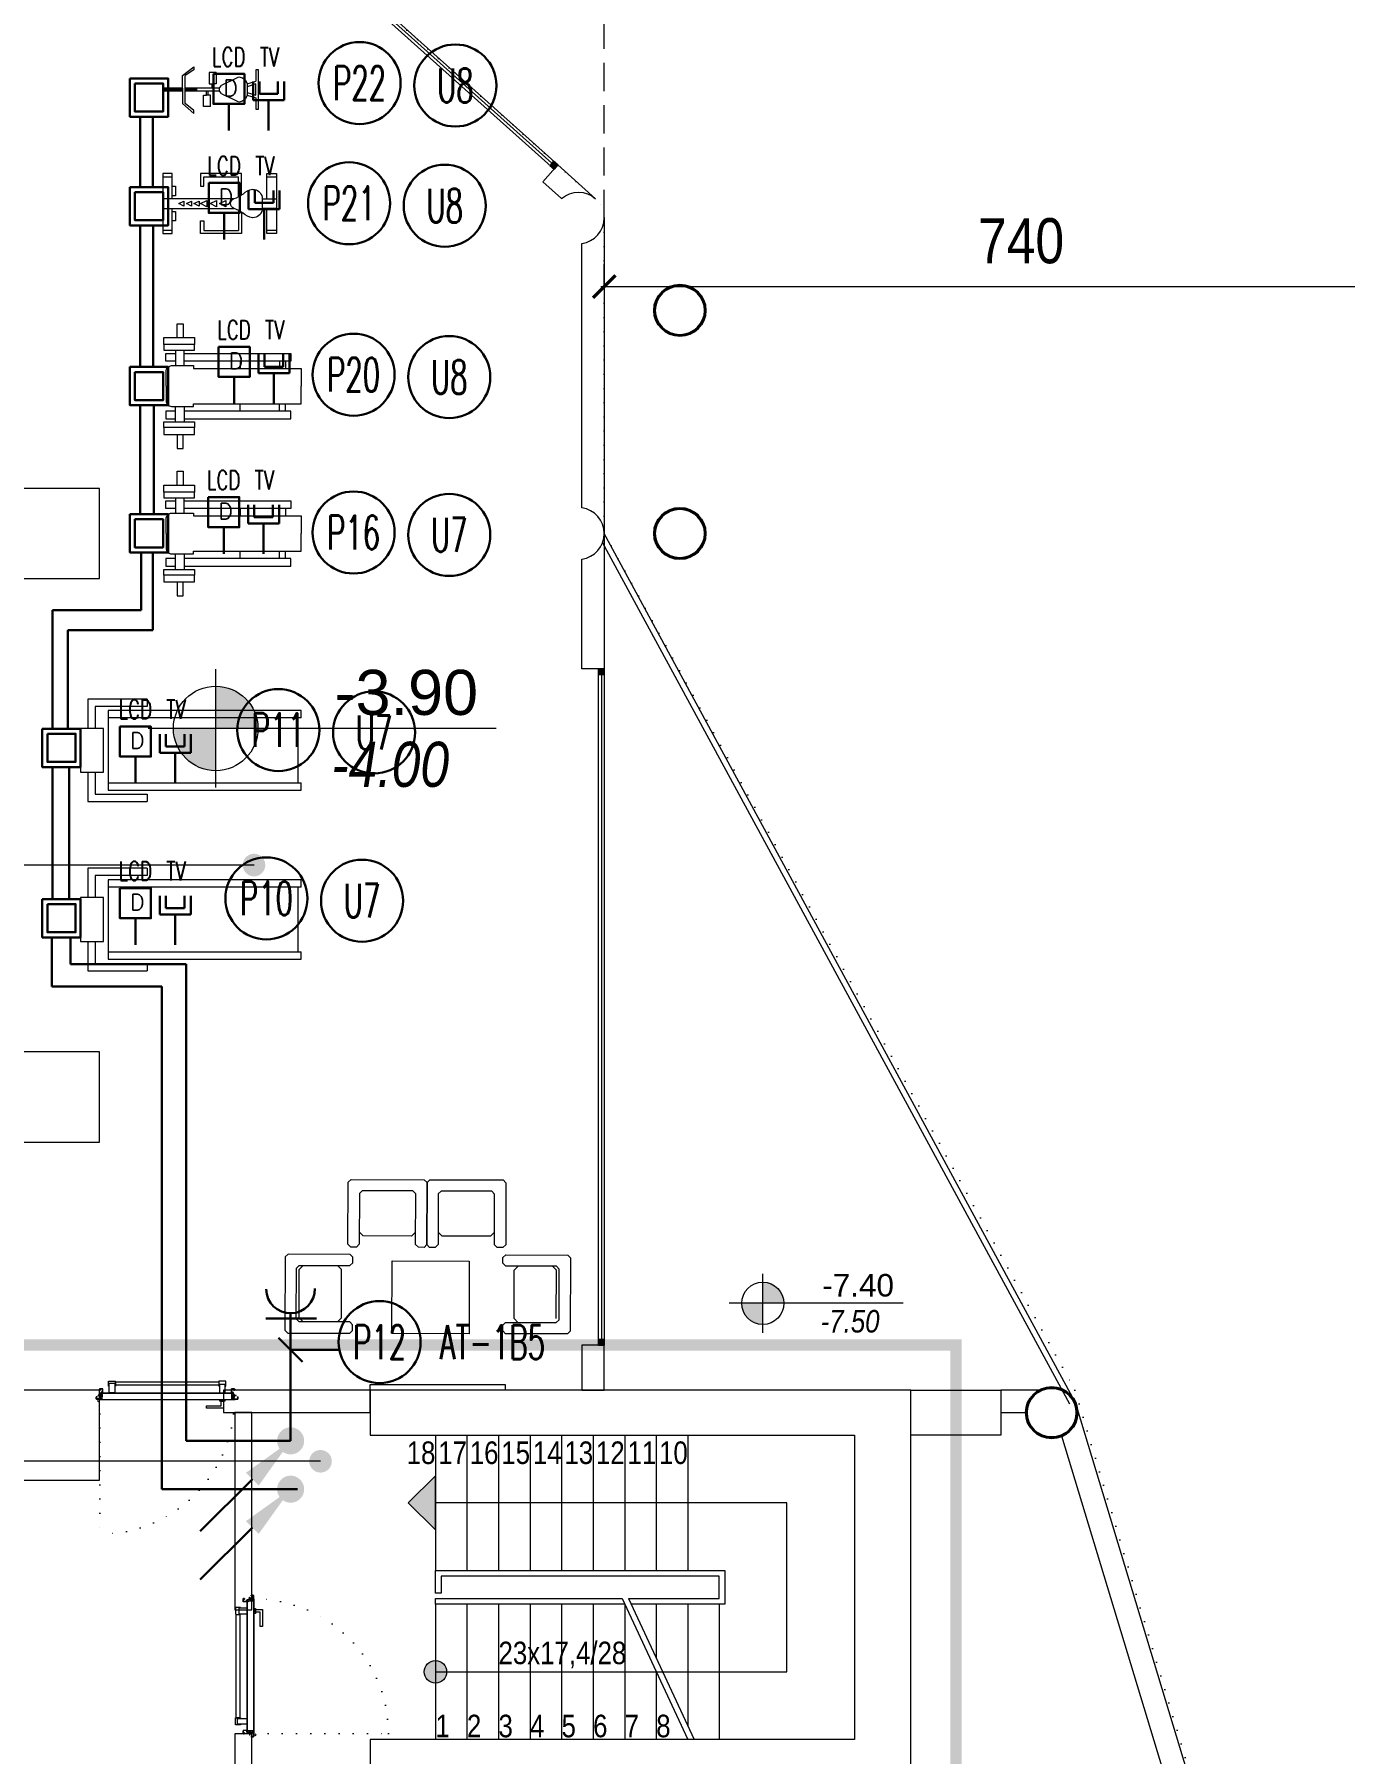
# Model space of a CAD drawing. Header units: metres. Extents: x -13194 to 152406, y -14653 to 29421.
# Drawn here: x 95262 to 96425, y 2158 to 3683 of the extents above; entities that cross this region are included whole.
import ezdxf
from ezdxf.enums import TextEntityAlignment as Align

# ---------------------------------------------------------------- set-up
doc = ezdxf.new("R2010")
doc.units = ezdxf.units.M
doc.header["$LTSCALE"] = 100
doc.header["$MEASUREMENT"] = 0
doc.linetypes.add('DOT2', pattern=[0.125, 0, -0.125])
doc.linetypes.add('HIDDEN', pattern=[0.375, 0.25, -0.125])
doc.layers.get('0').update_dxf_attribs({"color": 9, "lineweight": 9})
for name, color, linetype, lineweight in [('00', 9, 'Continuous', 9), ('01', 9, 'Continuous', 9), ('06D', 9, 'Continuous', 9), ('10', 9, 'Continuous', 9), ('14', 9, 'Continuous', 9), ('15', 9, 'Continuous', 9), ('19', 9, 'Continuous', 9), ('20', 9, 'DOT2', 9), ('21', 9, 'Continuous', 9), ('21_mahal200', 9, 'Continuous', 9), ('25', 9, 'Continuous', 9), ('E-DATA LCD EKRAN', 7, 'Continuous', 30), ('E-DATA PRİZİ (RJ45)', 7, 'Continuous', 30), ('E-KABLO', 7, 'Continuous', 30), ('E-LINYE', 7, 'Continuous', 30), ('E-OK', 3, 'Continuous', 30), ('E-PRİZ', 7, 'Continuous', 30), ('E-YAZI', 7, 'Continuous', 30), ('PENC4', 8, 'Continuous', 9)]:
    doc.layers.add(name, color=color, linetype=linetype, lineweight=lineweight)
doc.styles.add('Arial', font='arial.ttf', dxfattribs={"height": 2.5})
doc.styles.add('E-YAZI', font='txttw.shx')
doc.styles.add('MuuM_TEXT-ITALIC', font='ARIALNI.TTF')
doc.styles.add('MuuM_TEXT-STANDART', font='ARIALN.TTF')
doc.dimstyles.new('MuuM_DIM200', dxfattribs={"dimscale": 20, "dimtxt": 2, "dimasz": 1, "dimexe": 1, "dimexo": 1, "dimgap": 1, "dimtad": 1, "dimdec": 1, "dimrnd": 0.5, "dimdsep": 46, "dimtxsty": 'MuuM_TEXT-STANDART', "dimblk": 'ARCHTICK', "dimcen": 0, "dimdle": 0.15, "dimclrd": 256, "dimclre": 256, "dimclrt": 256, "dimadec": 0, "dimazin": 0, "dimtfac": 5, "dimtdec": 1, "dimtix": 1, "dimtmove": 2, "dimatfit": 3, "dimldrblk": 'DOT', "dimfxl": 3, "dimfxlon": 1, "dimtolj": 1, "dimlwd": -1, "dimlwe": -1, "dimarcsym": 0})

# ---------------------------------------------------------------- blocks, each defined once
blk = doc.blocks.new('*U206')
at = {"layer": 'E-OK', "color": 3, "linetype": 'Continuous'}
blk.add_line((84.9, 84.8), (200.6, 200.5), dxfattribs=at)
at = {"layer": 'E-OK', "color": 4, "linetype": 'Continuous', "const_width": 30}
blk.add_lwpolyline([(-15, 0, 1), (15, 0, 1)], format="xyb", close=True, dxfattribs=at)
at = {"layer": 'E-OK', "color": 3, "linetype": 'Continuous'}
blk.add_solid([(99, 70.7), (70.7, 99), (0, 0)], dxfattribs=at)
blk = doc.blocks.new('100_PRİZ')
at = {"layer": 'E-PRİZ', "color": 4}
for p, q in [((-1.223, 2.136), (1.279, 2.136)), ((0, 2.4), (0, 0))]:
    blk.add_line(p, q, dxfattribs=at)
blk.add_arc((0, 3.6), 1.2, 180.75513, 0.75513, dxfattribs=at)
blk = doc.blocks.new('E-DÖŞEME BUAT')
at = {"layer": 'E-YAZI', "color": 5}
for points in [[(-34, 34), (0, 34), (0, 0), (-34, 0)], [(-29.5, 29.5), (-4.5, 29.5), (-4.5, 4.5), (-29.5, 4.5)]]:
    blk.add_lwpolyline(points, close=True, dxfattribs=at)
blk = doc.blocks.new('E-LCD+TV')
at = {"layer": 'E-DATA PRİZİ (RJ45)', "color": 1}
for p, q in [((38.5, 77.5), (38.5, 48)), ((48.3, 77.5), (48.3, 57.8)), ((48.3, 57.8), (77.8, 57.8)), ((77.8, 77.5), (77.8, 57.8)), ((87.6, 77.5), (87.6, 48)), ((0, 0), (0, 42)), ((38.5, 48), (87.6, 48)), ((63, 48), (63, 0))]:
    blk.add_line(p, q, dxfattribs=at)
blk.add_lwpolyline([(-24.6, 89.6), (24.6, 89.6), (24.6, 42), (-24.6, 42)], close=True, dxfattribs=at)
at = {"layer": 'E-DATA PRİZİ (RJ45)', "color": 1, "style": 'E-YAZI'}
blk.add_text('D', height=25.6, dxfattribs=at).set_placement((-8.8, 54.6))
at = {"layer": 'E-YAZI', "color": 1, "style": 'E-YAZI', "width": 0.7}
for s, p in [('LCD', (-27, 101.6)), ('TV', (49, 101.6))]:
    blk.add_text(s, height=30, dxfattribs=at).set_placement(p)
blk = doc.blocks.new('p-kolon_80x80')
blk.add_lwpolyline([(-40, -40), (40, -40), (40, 40), (-40, 40)], close=True)
blk = doc.blocks.new('1.Bod.Ara.Sitatik Elk')
at = {"layer": '01'}
for points in [[(12040, -6190), (12040, -6190), (12040, -6150), (12040, -6150), (12040, -6150), (12040, -6150), (11560, -6150), (11560, -6190), (11990, -6190), (11990, -6460), (11560, -6460), (11560, -6500), (11600, -6500), (11600, -6500), (11990, -6500), (11990, -6610), (12040, -6610), (12040, -6190)], [(12040, -6150), (12120, -6150), (12120, -6190), (12040, -6190)]]:
    blk.add_lwpolyline(points, close=True, dxfattribs=at)
for p in [(11280, -5390), (11280, -5890), (11280, -6190)]:
    blk.add_blockref('p-kolon_80x80', p, dxfattribs=at)
blk = doc.blocks.new('_ArchTick')
at = {"color": 0, "linetype": 'ByBlock', "const_width": 0.15}
blk.add_lwpolyline([(-0.5, -0.5), (0.5, 0.5)], dxfattribs=at)
blk = doc.blocks.new('_Dot')
at = {"color": 0, "linetype": 'ByBlock', "lineweight": -2}
blk.add_line((-0.5, 0), (-1, 0), dxfattribs=at)
at = {"color": 0, "linetype": 'ByBlock', "const_width": 0.5}
blk.add_lwpolyline([(-0.25, 0, 1), (0.25, 0, 1)], format="xyb", close=True, dxfattribs=at)
blk = doc.blocks.new('prf-10x10')
blk.add_lwpolyline([(-5, -5), (5, -5), (5, 5), (-5, 5)], close=True)
at = {"color": 255}
blk.add_solid([(-5, -5), (5, -5), (-5, 5), (5, 5)], dxfattribs=at)
at = {"layer": '10'}
blk.add_point((0, 0), dxfattribs=at)
blk = doc.blocks.new('*U420')
at = {"layer": '06D'}
blk.add_lwpolyline([(-2.5, 600), (2.5, 600), (2.5, 0), (-2.5, 0)], close=True, dxfattribs=at)
at = {"layer": '15'}
blk.add_lwpolyline([(0, 595), (0, 5)], dxfattribs=at)
at = {"layer": '10', "xscale": 0.5, "yscale": 0.5, "rotation": 90}
for p in [(0, 597.5), (0, 2.5)]:
    blk.add_blockref('prf-10x10', p, dxfattribs=at)
blk = doc.blocks.new('*U19')
at = {"ltscale": 15}
for p, q in [((-25, 1), (-26, 0)), ((-25, -1), (-26, 0)), ((-23, 1), (-25, 1)), ((-23, 1), (-23, -2)), ((-21, -3), (-18, 3)), ((-21, -3), (-18, 3)), ((-20, -3), (-17, 3)), ((-20, -3), (-16, 3)), ((-18, -3), (-15, 3)), ((-18, -3), (-15, 3)), ((-18, 1), (-18, 2)), ((-17, -3), (-14, 3)), ((-17, -3), (-13, 3)), ((-17, 1), (-17, 2)), ((-15, -3), (-12, 3)), ((-15, -3), (-12, 3)), ((-15, 1), (-15, 2)), ((-14, -3), (-11, 3)), ((-14, -3), (-10, 3)), ((-14, 1), (-14, 2)), ((-12, -3), (-9, 3)), ((-12, -3), (-9, 3)), ((-12, 1), (-12, 2)), ((-11, -3), (-8, 3)), ((-11, -3), (-7, 3)), ((-11, 1), (-11, 2)), ((-9, -3), (-6, 3)), ((-9, -3), (-6, 3)), ((-9, 1), (-9, 2)), ((-8, -3), (-4, 3)), ((-8, -3), (-5, 3)), ((-8, 1), (-8, 2)), ((-6, -3), (-3, 3)), ((-6, -3), (-3, 3)), ((-6, 1), (-6, 2)), ((-5, -3), (-1, 3)), ((-5, -3), (-2, 3)), ((-5, 1), (-5, 2)), ((-3, 1), (-3, 2)), ((0, 4), (-2, 1)), ((-2, 1), (-2, 2)), ((0, 0), (-1, 0)), ((-25, -1), (-23, -2)), ((-9, -2), (-23, -2)), ((-21, -3), (-21, -2)), ((-20, -3), (-19, -2)), ((-20, -2), (-19, -2)), ((-19, -2), (-18, -2)), ((-18, -3), (-18, -2)), ((-17, -3), (-16, -2)), ((-17, -2), (-16, -2)), ((-16, -2), (-15, -2)), ((-15, -3), (-15, -2)), ((-14, -3), (-13, -2)), ((-14, -2), (-13, -2)), ((-13, -2), (-12, -2)), ((-12, -3), (-12, -2)), ((-11, -3), (-10, -2)), ((-11, -2), (-10, -2)), ((-10, -2), (-9, -2)), ((-9, -3), (-9, -2)), ((-8, -2), (-7, -2)), ((-8, -3), (-7, -2)), ((-7, -2), (-6, -2)), ((-6, -3), (-6, -2)), ((-5, -2), (-4, -2)), ((-5, -3), (-4, -2)), ((-4, -2), (-2, -2)), ((0, -4), (-2, -2)), ((0, 0), (-1, 0))]:
    blk.add_line(p, q, dxfattribs=at)
for p, q in [((-7, 1), (-23, 1)), ((-17, 1), (-19, 1)), ((-16, 1), (-17, 1)), ((-14, 1), (-16, 1)), ((-13, 1), (-14, 1)), ((-11, 1), (-13, 1)), ((-10, 1), (-11, 1)), ((-8, 1), (-10, 1)), ((-7, 1), (-8, 1)), ((-5, 1), (-7, 1)), ((-4, 1), (-5, 1)), ((-2, 1), (-4, 1)), ((-2, 1), (-2, 1)), ((0, 0), (0, 4)), ((-2, -2), (-2, -2)), ((0, 0), (0, -4))]:
    blk.add_line(p, q)
for centre, radius, start, end in [((-26, 4), 3.92, 274.361, 322.1025), ((-26, -4), 3.92, 37.8975, 85.639), ((-18, 3), 0.0971, 330.3204, 150.3204), ((-17, 3), 0.0971, 330.3204, 150.3204), ((-15, 3), 0.0971, 330.3204, 150.3204), ((-14, 3), 0.0971, 330.3204, 150.3204), ((-12, 3), 0.0971, 330.3204, 150.3204), ((-11, 3), 0.0971, 330.3204, 150.3204), ((-9, 3), 0.0971, 330.3204, 150.3204), ((-8, 3), 0.0971, 330.3204, 150.3204), ((-6, 3), 0.0971, 330.3204, 150.3204), ((-5, 3), 0.0971, 330.3204, 150.3204), ((-3, 3), 0.0971, 330.3204, 150.3204), ((-2, 3), 0.0971, 330.3204, 150.3204), ((-1, 0), 0.486, 90, 270), ((0, 4), 0.25, 0, 150.0864), ((-21, -3), 0.0971, 150.3204, 330.3204), ((-20, -3), 0.0971, 150.3204, 330.3204), ((-18, -3), 0.0971, 150.3204, 330.3204), ((-17, -3), 0.0971, 150.3204, 330.3204), ((-15, -3), 0.0971, 150.3204, 330.3204), ((-14, -3), 0.0971, 150.3204, 330.3204), ((-12, -3), 0.0971, 150.3204, 330.3204), ((-11, -3), 0.0971, 150.3204, 330.3204), ((-9, -3), 0.0971, 150.3204, 330.3204), ((-8, -3), 0.0971, 150.3204, 330.3204), ((-6, -3), 0.0971, 150.3204, 330.3204), ((-5, -3), 0.0971, 150.3204, 330.3204), ((0, -4), 0.25, 209.9136, 0)]:
    blk.add_arc(centre, radius, start, end, dxfattribs=at)
blk = doc.blocks.new('conta')
at = {"ltscale": 10}
for p, q in [((-2649.9, 5345.5), (-2649.8, 5345.6)), ((-2649.9, 5344.5), (-2649.8, 5344.3)), ((-2649.8, 5344.3), (-2649.7, 5344.3)), ((-2649.7, 5345.4), (-2649.3, 5345.4)), ((-2649.2, 5345.4), (-2649.1, 5345.5)), ((-2649, 5344), (-2648.8, 5343.8)), ((-2648.9, 5344.1), (-2648.7, 5343.9)), ((-2648.8, 5345.1), (-2648.6, 5345.3)), ((-2648.8, 5344.9), (-2648.6, 5345.2)), ((-2648.7, 5343.8), (-2648.7, 5343.8)), ((-2648.6, 5345.3), (-2648.6, 5345.3))]:
    blk.add_line(p, q, dxfattribs=at)
for centre, radius, start, end in [((-2649.8, 5345.5), 0.05, 140.6345, 188.9372), ((-2653, 5345), 3.19, 350.4674, 8.9372), ((-2649.9, 5344.5), 0.02, 170.4674, 213.7451), ((-2649.7, 5345.6), 0.0696, 22.2428, 159.258), ((-2650.9, 5345), 1.24, 340.3382, 16.7772), ((-2649.7, 5344.6), 0.03, 160.3382, 273.2666), ((-2649.7, 5345.4), 0.03, 90, 196.7772), ((-2649.6, 5341.5), 3.01, 80.4362, 93.2666), ((-2649.3, 5345.5), 0.05, 270, 303.0062), ((-2649.2, 5344.1), 0.231, 353.9571, 81.9004), ((-2649.1, 5345.5), 0.03, 4.7972, 123.0062), ((-2649.1, 5344.5), 0.03, 260.4362, 338.7066), ((-2651.2, 5344.8), 2.33, 7.5897, 18.7951), ((-2649, 5345.6), 0.05, 18.7951, 42.1429), ((-2650.2, 5345), 1.27, 338.7066, 23.0418), ((-2648.9, 5344.1), 0.1, 173.9571, 217.2653), ((-2648.8, 5345.1), 0.05, 187.5897, 322.7347), ((-2658.2, 5345.2), 9.36, 353.6857, 357.8537), ((-2648.8, 5344.2), 0.1, 173.6857, 217.2653), ((-2648.8, 5344.8), 0.05, 142.7347, 180.2669), ((-2648.7, 5343.8), 0.05, 217.2653, 307.2653), ((-2648.7, 5343.8), 0.05, 307.2653, 37.2653), ((-2648.6, 5345.3), 0.05, 52.7347, 142.7347), ((-2648.6, 5345.3), 0.05, 322.7347, 52.7347)]:
    blk.add_arc(centre, radius, start, end, dxfattribs=at)
for points, knots in [([(-2649, 5345.6), (-2649, 5345.6), (-2649.1, 5345.7), (-2649.2, 5345.4), (-2649.3, 5345.7), (-2649.4, 5345.5), (-2649.5, 5345.7), (-2649.6, 5345.5), (-2649.7, 5345.6), (-2649.7, 5345.6)], [0.0086373, 0.0086373, 0.0086373, 0.0086373, 0.1097304, 0.3133405, 0.4430081, 0.5658764, 0.7165186, 0.8527974, 0.9648495, 0.9648495, 0.9648495, 0.9648495]), ([(-2649.7, 5344.3), (-2649.7, 5344.3), (-2649.7, 5344.5), (-2649.6, 5344.3), (-2649.3, 5344.4), (-2649.2, 5344.4), (-2649.2, 5344.4)], [0, 0, 0, 0, 0.1008757, 0.3841126, 0.5436166, 0.6906785, 0.6906785, 0.6906785, 0.6906785])]:
    blk.add_open_spline(points, degree=3, knots=knots, dxfattribs=at)
blk = doc.blocks.new('p-yn_sackasa')
at = {"layer": '10', "linetype": 'Continuous'}
for p, q in [((-2.2, 0), (-2.2, -0.2)), ((0, 6.9), (0, 6.2)), ((0, 6.2), (0, 6.9)), ((0.1, 6.9), (0.1, 6.2)), ((0.2, 6.9), (0.2, 6.2)), ((2.7, 7.2), (0.3, 7.2)), ((2.7, 7.2), (0.3, 7.2)), ((2.7, 7), (0.3, 7)), ((0.3, 7), (2.7, 7)), ((0.3, 6.1), (0.8, 6.1)), ((0.7, 6), (0.3, 6)), ((0.3, 5.9), (0.7, 5.9)), ((0.8, 5.9), (0.3, 5.9)), ((0.7, 5.9), (0.7, 6)), ((0.7, -0.7), (0.7, 2.3)), ((0.7, -0.7), (0.7, 2.3)), ((0.8, 5.9), (0.8, 6.1)), ((0.8, -0.7), (0.8, 2.3)), ((0.8, -0.7), (0.8, 2.3)), ((0.9, 2.3), (1, 2.3)), ((0.9, 2.3), (0.9, 2.3)), ((1, 2.5), (1, 2.4)), ((1, 2.5), (1, 2.5)), ((1.1, 2.5), (1.1, 3.7)), ((1.1, 2.5), (1.1, 3.7)), ((1.3, 3.7), (1.3, 2.5)), ((1.3, 2.5), (1.3, 3.7)), ((2.5, 4), (1.4, 4)), ((1.4, 4), (2.5, 4)), ((1.4, 3.8), (2.5, 3.8)), ((2.5, 3.8), (1.4, 3.8)), ((2.5, 3.4), (2.6, 3.7)), ((2.6, 3.7), (2.5, 3.4)), ((2.7, 3.6), (2.6, 3.3)), ((2.7, 3.6), (2.6, 3.3)), ((2.8, 3.3), (2.8, 6.9)), ((2.8, 3.3), (2.8, 6.9)), ((2.9, 3.3), (2.9, 6.9)), ((2.9, 3.3), (2.9, 6.9)), ((-2.9, -1.7), (-2.9, -0.3)), ((-2.9, -0.3), (-2.9, -1.7)), ((-2.8, -0.3), (-2.8, -1.7)), ((-2.8, -0.3), (-2.8, -1.7)), ((-2.2, 0), (-2.7, 0)), ((-2.2, 0), (-2.7, 0)), ((-2.2, -0.1), (-2.7, -0.1)), ((-2.2, -0.2), (-2.7, -0.2)), ((1, -1.8), (-2.7, -1.8)), ((1, -1.9), (-2.7, -1.9)), ((-2.7, -2), (1, -2)), ((1, -2), (-2.7, -2)), ((-2.2, -0.1), (-2.2, 0)), ((0.9, -0.8), (1, -0.8)), ((0.9, -0.8), (0.9, -0.8)), ((1, -0.9), (1, -0.9)), ((1, -0.9), (1, -0.9)), ((1.1, -1), (1.1, -1.7)), ((1.1, -1), (1.1, -1.7)), ((1.3, -1), (1.3, -1.7)), ((1.3, -1), (1.3, -1.7))]:
    blk.add_line(p, q, dxfattribs=at)
for points in [[(0.1, 2.1), (0.7, 2.1), (0.7, -0.5), (0.1, -0.5)], [(0.1, 2.1), (0.4, 2.1), (0.4, -0.5), (0.1, -0.5)]]:
    blk.add_lwpolyline(points, close=True, dxfattribs=at)
for centre, radius, start, end in [((0.3, 6.9), 0.249, 90, 180), ((0.3, 6.9), 0.261, 90, 180), ((0.3, 6.2), 0.249, 181.345, 271.3502), ((0.3, 6.2), 0.261, 180, 270), ((0.3, 6.9), 0.122, 90, 180), ((0.3, 6.2), 0.122, 180, 270), ((0.3, 6.9), 0.11, 90, 180), ((0.3, 6.2), 0.11, 180, 270), ((0.9, 2.3), 0.206, 63.2169, 180), ((0.9, 2.3), 0.219, 63.2153, 180), ((0.9, 2.3), 0.0801, 63.215, 180), ((0.9, 2.3), 0.0674, 63.2144, 180), ((1, 2.5), 0.219, 243.2148, 0), ((1, 2.5), 0.0801, 243.2203, 0), ((1, 2.5), 0.206, 243.2197, 0), ((1, 2.5), 0.0674, 243.2129, 0), ((1.4, 3.7), 0.24, 90, 180), ((1.4, 3.7), 0.253, 90, 180), ((1.4, 3.7), 0.114, 90, 180), ((1.4, 3.7), 0.101, 90, 180), ((2.5, 3.7), 0.249, 342.8613, 90), ((2.5, 3.7), 0.261, 342.8602, 90), ((2.5, 3.7), 0.122, 342.8607, 90), ((2.5, 3.7), 0.11, 342.8621, 90), ((2.7, 3.3), 0.232, 162.8601, 0), ((2.7, 3.3), 0.219, 162.8613, 0), ((2.7, 3.3), 0.0927, 162.8605, 0), ((2.7, 3.3), 0.0801, 162.8624, 0), ((2.7, 6.9), 0.249, 0, 90), ((2.7, 6.9), 0.261, 0, 90), ((2.7, 6.9), 0.122, 0, 90), ((2.7, 6.9), 0.11, 0, 90), ((-2.7, -0.3), 0.24, 90, 180), ((-2.7, -0.3), 0.253, 90, 180), ((-2.7, -1.7), 0.24, 180, 270), ((-2.7, -1.7), 0.253, 180, 270), ((-2.7, -0.3), 0.114, 90, 180), ((-2.7, -0.3), 0.101, 90, 180), ((-2.7, -1.7), 0.114, 180, 270), ((-2.7, -1.7), 0.101, 180, 270), ((0.9, -0.7), 0.206, 180, 296.7851), ((0.9, -0.7), 0.219, 180, 296.785), ((0.9, -0.7), 0.0674, 180, 180.5245), ((0.9, -0.7), 0.0801, 180, 296.785), ((0.9, -0.7), 0.0674, 180, 296.7871), ((1, -1), 0.219, 0, 116.7854), ((1, -1), 0.206, 0, 116.7836), ((1, -1), 0.0801, 0, 116.7811), ((1, -1), 0.0674, 0, 116.7871), ((1, -1.7), 0.114, 270, 0), ((1, -1.7), 0.24, 270, 0), ((1, -1.7), 0.101, 270, 0), ((1, -1.7), 0.253, 270, 0)]:
    blk.add_arc(centre, radius, start, end, dxfattribs=at)
at = {"layer": '10', "xscale": 0.0842696629213483, "yscale": 0.0842696629213483, "zscale": 0.0842696629213483}
blk.add_blockref('*U19', (1, 1.3), dxfattribs=at)
at = {"layer": '14', "xscale": -0.7887640449438696, "yscale": 0.7887640449438696, "zscale": 0.7887640449438204, "rotation": 90}
blk.add_blockref('conta', (4217.8, -2086.4), dxfattribs=at)
blk = doc.blocks.new('*U402')
at = {"layer": '06D'}
for points in [[(8.8, 3.5), (8.8, 4.8), (13.2, 4.8), (13.2, 3.5), (8.8, 3.5)], [(9.9, 4.8), (9.9, 11), (24.9, 11), (24.9, 9.1), (12.1, 9.1), (12.1, 9.1), (12.1, 4.8), (9.9, 4.8)]]:
    blk.add_lwpolyline(points, dxfattribs=at)
for points in [[(8.5, -8.6), (7.9, -8.6), (7.9, -12.6, 0.414214), (8.2, -13), (13.7, -13, 0.414214), (14.1, -12.6), (14.1, -8.6), (13.5, -8.6)], [(111.5, -8.6), (112.1, -8.6), (112.1, -12.6, -0.414214), (111.7, -13), (106.2, -13, -0.414214), (105.9, -12.6), (105.9, -8.6), (106.5, -8.6)]]:
    blk.add_lwpolyline(points, format="xyb", dxfattribs=at)
for points in [[(8.5, -10), (13.5, -10), (13.5, -2.5), (8.5, -2.5)], [(105.9, -12.4), (14.1, -12.4), (14.1, -9.2), (105.9, -9.2)], [(111.5, -11.1), (106.5, -11.1), (106.5, -2.5), (111.5, -2.5)]]:
    blk.add_lwpolyline(points, close=True, dxfattribs=at)
at = {"layer": '10', "ltscale": 10}
for p, q in [((0.3, 3.4), (0.3, 3.3)), ((119.6, 3.5), (0.4, 3.5)), ((0.4, 3.4), (0.4, 3.3)), ((0.4, 3.2), (2.2, 3.2)), ((119.5, 3.4), (0.5, 3.4)), ((0.5, 3.3), (2.3, 3.3)), ((2, 0.9), (1, 0.9)), ((2, 0.9), (1, 0.9)), ((2, 0.7), (1, 0.7)), ((2, 0.7), (1, 0.7)), ((1, 0.3), (2, -0.4)), ((1, 0.3), (2, -0.4)), ((2, -0.4), (2, 1.1)), ((2, 1.1), (2.3, 1.1)), ((2, -0.4), (2, 1.1)), ((2, 1.1), (2.3, 1.1)), ((2.3, 3.1), (2.3, -2.4)), ((2.3, 1.1), (2.3, -0.4)), ((2.3, 1.1), (2.3, -0.4)), ((2.4, 3.2), (2.4, -2.3)), ((117.5, 3.2), (117.5, -2.3)), ((119.5, 3.3), (117.6, 3.3)), ((119.6, 3.2), (117.7, 3.2)), ((117.7, 3.1), (117.7, -2.4)), ((117.7, 1.1), (118, 1.1)), ((117.7, 0.7), (117.7, 1.1)), ((117.7, -0.8), (117.7, 0.7)), ((118, 1.1), (118, 0.7)), ((118, 0.7), (118, -0.8)), ((119, 0), (118, 0.7)), ((119.5, 3.4), (119.5, 3.3)), ((119.7, 3.4), (119.7, 3.3)), ((120.8, 3), (120.8, 3.4)), ((120.8, 3), (120.8, 3.4)), ((121.1, 3), (121.1, 3.4)), ((121.1, 3), (121.1, 3.4)), ((121.2, 3.1), (121.1, 3.1)), ((121.2, 3.1), (121.1, 3.1)), ((121.2, 3.1), (121.2, 3.2)), ((121.2, 3.1), (121.2, 3.2)), ((121.6, 3.7), (121.7, 3.6)), ((121.6, 3.7), (121.7, 3.6)), ((2, -0.8), (2, -0.4)), ((2, -0.8), (2, -0.4)), ((2.3, -0.8), (2, -0.8)), ((2.3, -0.8), (2, -0.8)), ((2.3, -0.4), (2.3, -0.8)), ((2.3, -0.4), (2.3, -0.8)), ((117.6, -2.5), (2.4, -2.5)), ((117.5, -2.3), (2.5, -2.3)), ((118, -0.8), (117.7, -0.8)), ((118, -0.4), (119, -0.4)), ((118, -0.6), (119, -0.6))]:
    blk.add_line(p, q, dxfattribs=at)
blk.add_circle((120.9, 4.2), 0.843, dxfattribs=at)
blk.add_circle((120.9, 4.2), 0.843, dxfattribs=at)
for centre, radius, start, end in [((0.4, 3.4), 0.1, 90, 180), ((0.4, 3.3), 0.1, 180, 270), ((0.5, 3.4), 0.005, 90, 180), ((0.5, 3.3), 0.005, 180, 270), ((2.2, 3.1), 0.05, 0, 90), ((2.3, 3.2), 0.1, 0, 90), ((117.6, 3.2), 0.1, 90, 180), ((117.7, 3.1), 0.05, 90, 180), ((119.5, 3.4), 0.005, 0, 90), ((119.5, 3.3), 0.005, 270, 0), ((119.6, 3.4), 0.1, 0, 90), ((119.6, 3.3), 0.1, 270, 0), ((120.4, 3.2), 0.302, 299.9685, 74.4476), ((120.4, 3.2), 0.302, 299.9685, 74.4476), ((120.4, 3.2), 0.428, 322.379, 23.648), ((120.4, 3.2), 0.428, 322.379, 23.648), ((120.9, 4.2), 1.01, 285.7139, 320.5908), ((120.9, 4.2), 1.01, 285.7139, 320.5908), ((2.4, -2.3), 0.141, 194.9271, 255.0729), ((117.5, -2.3), 0.05, 270, 0), ((117.6, -2.4), 0.1, 270, 0)]:
    blk.add_arc(centre, radius, start, end, dxfattribs=at)
at = {"layer": '20'}
blk.add_lwpolyline([(119.7, 3.4), (119.7, 122.8, 0.414214), (0.3, 3.4, -1)], format="xyb", dxfattribs=at)
at = {"xscale": -1, "rotation": 180}
blk.add_blockref('p-yn_sackasa', (0, 1), dxfattribs=at)
at = {"rotation": 180}
blk.add_blockref('p-yn_sackasa', (120, 1), dxfattribs=at)
blk = doc.blocks.new('*U403')
at = {"layer": '06D'}
for points in [[(110.1, 4.8), (110.1, 11), (95.1, 11), (95.1, 9.1), (107.9, 9.1), (107.9, 9.1), (107.9, 4.8), (110.1, 4.8)], [(111.2, 3.5), (111.2, 4.8), (106.8, 4.8), (106.8, 3.5), (111.2, 3.5)]]:
    blk.add_lwpolyline(points, dxfattribs=at)
for points in [[(8.5, -8.6), (7.9, -8.6), (7.9, -12.6, 0.414214), (8.2, -13), (13.7, -13, 0.414214), (14.1, -12.6), (14.1, -8.6), (13.5, -8.6)], [(111.5, -8.6), (112.1, -8.6), (112.1, -12.6, -0.414214), (111.7, -13), (106.2, -13, -0.414214), (105.9, -12.6), (105.9, -8.6), (106.5, -8.6)]]:
    blk.add_lwpolyline(points, format="xyb", dxfattribs=at)
for points in [[(8.5, -11.1), (13.5, -11.1), (13.5, -2.5), (8.5, -2.5)], [(14.1, -12.4), (105.9, -12.4), (105.9, -9.2), (14.1, -9.2)], [(111.5, -10), (106.5, -10), (106.5, -2.5), (111.5, -2.5)]]:
    blk.add_lwpolyline(points, close=True, dxfattribs=at)
at = {"layer": '10', "ltscale": 10}
for p, q in [((-1.6, 3.7), (-1.7, 3.6)), ((-1.6, 3.7), (-1.7, 3.6)), ((-1.2, 3.1), (-1.2, 3.2)), ((-1.2, 3.1), (-1.2, 3.2)), ((-1.2, 3.1), (-1.1, 3.1)), ((-1.2, 3.1), (-1.1, 3.1)), ((-1.1, 3), (-1.1, 3.4)), ((-1.1, 3), (-1.1, 3.4)), ((-0.8, 3), (-0.8, 3.4)), ((-0.8, 3), (-0.8, 3.4)), ((0.3, 3.4), (0.3, 3.3)), ((0.4, 3.5), (119.6, 3.5)), ((0.4, 3.4), (0.4, 3.3)), ((0.4, 3.2), (2.2, 3.2)), ((0.5, 3.4), (119.5, 3.4)), ((0.5, 3.3), (2.3, 3.3)), ((1, 0), (2, 0.7)), ((2, 1.1), (2, 0.7)), ((2.3, 1.1), (2, 1.1)), ((2, 0.7), (2, -0.8)), ((2.3, 3.1), (2.3, -2.4)), ((2.3, 0.7), (2.3, 1.1)), ((2.3, -0.8), (2.3, 0.7)), ((2.4, 3.2), (2.4, -2.3)), ((117.5, 3.2), (117.5, -2.3)), ((119.5, 3.3), (117.6, 3.3)), ((119.6, 3.2), (117.7, 3.2)), ((117.7, 3.1), (117.7, -2.4)), ((117.7, 1.1), (117.7, -0.4)), ((118, 1.1), (117.7, 1.1)), ((117.7, 1.1), (117.7, -0.4)), ((118, 1.1), (117.7, 1.1)), ((118, -0.4), (118, 1.1)), ((118, -0.4), (118, 1.1)), ((118, 0.9), (119, 0.9)), ((118, 0.9), (119, 0.9)), ((118, 0.7), (119, 0.7)), ((118, 0.7), (119, 0.7)), ((119, 0.3), (118, -0.4)), ((119, 0.3), (118, -0.4)), ((119.5, 3.4), (119.5, 3.3)), ((119.7, 3.4), (119.7, 3.3)), ((2, -0.4), (1, -0.4)), ((2, -0.6), (1, -0.6)), ((2, -0.8), (2.3, -0.8)), ((2.4, -2.5), (117.6, -2.5)), ((2.5, -2.3), (117.5, -2.3)), ((117.7, -0.4), (117.7, -0.8)), ((117.7, -0.4), (117.7, -0.8)), ((117.7, -0.8), (118, -0.8)), ((117.7, -0.8), (118, -0.8)), ((118, -0.8), (118, -0.4)), ((118, -0.8), (118, -0.4))]:
    blk.add_line(p, q, dxfattribs=at)
blk.add_circle((-0.9, 4.2), 0.843, dxfattribs=at)
blk.add_circle((-0.9, 4.2), 0.843, dxfattribs=at)
for centre, radius, start, end in [((-0.9, 4.2), 1.01, 219.4092, 254.2861), ((-0.9, 4.2), 1.01, 219.4092, 254.2861), ((-0.4, 3.2), 0.428, 156.352, 217.621), ((-0.4, 3.2), 0.428, 156.352, 217.621), ((-0.4, 3.2), 0.302, 105.5524, 240.0315), ((-0.4, 3.2), 0.302, 105.5524, 240.0315), ((0.4, 3.4), 0.1, 90, 180), ((0.4, 3.3), 0.1, 180, 270), ((0.5, 3.4), 0.005, 90, 180), ((0.5, 3.3), 0.005, 180, 270), ((2.2, 3.1), 0.05, 0, 90), ((2.3, 3.2), 0.1, 0, 90), ((117.6, 3.2), 0.1, 90, 180), ((117.7, 3.1), 0.05, 90, 180), ((119.5, 3.4), 0.005, 0, 90), ((119.5, 3.3), 0.005, 270, 0), ((119.6, 3.4), 0.1, 0, 90), ((119.6, 3.3), 0.1, 270, 0), ((2.4, -2.4), 0.1, 180, 270), ((2.5, -2.3), 0.05, 180, 270), ((117.6, -2.3), 0.141, 284.9271, 345.0729)]:
    blk.add_arc(centre, radius, start, end, dxfattribs=at)
at = {"layer": '20'}
blk.add_lwpolyline([(0.3, 3.4), (0.3, 122.8, -0.414214), (119.7, 3.4, 1)], format="xyb", dxfattribs=at)
at = {"xscale": -1, "rotation": 180}
blk.add_blockref('p-yn_sackasa', (0, 1), dxfattribs=at)
at = {"rotation": 180}
blk.add_blockref('p-yn_sackasa', (120, 1), dxfattribs=at)
blk = doc.blocks.new('0_elevationtarget-p-bk')
h = blk.add_hatch(color=250)
h.paths.add_polyline_path([(1.875, 0, 0.414214), (0, 1.875), (0, 0)])
h.paths.add_polyline_path([(0, 0), (-1.875, 0, 0.414214), (0, -1.875)])
blk.add_line((0, -2.625), (0, 2.625))
blk.add_lwpolyline([(12.453, 0), (-3, 0)])
blk.add_circle((0, 0), 1.875)
at = {"style": 'Arial'}
blk.add_attdef('BITMISKOT', text='', height=2, dxfattribs=at).set_placement((4.5, 0), align=Align.BOTTOM_LEFT)
at = {"style": 'MuuM_TEXT-ITALIC'}
blk.add_attdef('FINISHINGFLOORLEVEL', text='', height=2, dxfattribs=at).set_placement((4.5, -0.592), align=Align.TOP_LEFT)
blk = doc.blocks.new('*D490')
at = {"layer": '25', "transparency": 16777216}
for p, q in [((11767.9, -5172), (11767.9, -5150.9)), ((12507.7, -5148.4), (12507.7, -5190.9)), ((11764.9, -5170.9), (12510.7, -5170.9))]:
    blk.add_line(p, q, dxfattribs=at)
at = {"layer": '25', "transparency": 16777216, "xscale": 20, "yscale": 20, "zscale": 20, "rotation": 180}
blk.add_blockref('_ArchTick', (11767.9, -5170.9), dxfattribs=at)
at = {"layer": '25', "transparency": 16777216, "xscale": 20, "yscale": 20, "zscale": 20}
blk.add_blockref('_ArchTick', (12507.7, -5170.9), dxfattribs=at)
at = {"layer": '25', "transparency": 16777216, "insert": (12137.8, -5130.5), "char_height": 40, "attachment_point": 5, "style": 'MuuM_TEXT-STANDART'}
blk.add_mtext('\\A1;740', dxfattribs=at)
blk = doc.blocks.new('rev-tasiyicilar')
at = {"layer": 'PENC4', "lineweight": -3}
for centre, radius in [((297.5, 478.99), 11.43), ((297.5, 478.99), 10.93), ((297.5, 380), 11.43), ((297.5, 380), 10.93), ((462.5, -10), 11.43), ((462.5, -10), 10.93)]:
    blk.add_circle(centre, radius, dxfattribs=at)
blk = doc.blocks.new('*U422')
at = {"layer": '06D'}
blk.add_lwpolyline([(-2.5, 500), (2.5, 500), (2.5, 0), (-2.5, 0)], close=True, dxfattribs=at)
at = {"layer": '15'}
blk.add_lwpolyline([(0, 495), (0, 5)], dxfattribs=at)
at = {"layer": '10', "xscale": 0.5, "yscale": 0.5, "rotation": 90}
for p in [(0, 497.5), (0, 2.5)]:
    blk.add_blockref('prf-10x10', p, dxfattribs=at)
blk = doc.blocks.new('kosu')
for p, q in [((279.054, 164.876), (279.054, 166.591)), ((279.054, 166.591), (279.759, 166.591)), ((279.119, 164.876), (279.119, 166.591)), ((279.694, 166.591), (279.694, 164.876)), ((279.759, 166.591), (279.759, 164.876)), ((278.951, 166.245), (279.016, 166.245)), ((279.796, 166.245), (279.861, 166.245)), ((279.694, 164.903), (279.119, 164.903)), ((279.119, 164.876), (279.054, 164.876)), ((279.759, 164.876), (279.694, 164.876))]:
    blk.add_line(p, q)
for points in [[(278.951, 166.245), (278.951, 166.772), (279.211, 166.772)], [(279.601, 166.772), (279.861, 166.772), (279.861, 166.245)], [(279.016, 166.245), (279.016, 166.707), (279.211, 166.707)], [(279.601, 166.707), (279.796, 166.707), (279.796, 166.245)]]:
    blk.add_lwpolyline(points)
blk.add_lwpolyline([(279.211, 166.835), (279.601, 166.835), (279.601, 166.633), (279.211, 166.633)], close=True)
blk = doc.blocks.new('equipo5')
for points in [[(0.308, 1.362), (0.308, 1.753), (0.485, 1.753), (0.485, 1.362)], [(-0.066, 1.166), (-0.066, 1.007), (0.802, 1.007), (0.802, 1.166)], [(0.261, 1.007), (0.261, 0.575)], [(0.513, 0.575), (0.513, 1.007)], [(0.261, 0.702), (-0.009, 0.702), (-0.009, 0.916), (0.261, 0.916)], [(0.513, 0.916), (3.51, 0.916), (3.51, 0.702), (0.513, 0.702)], [(2.081, 0.702), (2.081, 0.495)], [(3.187, 0.702), (3.187, 0.495)], [(3.355, 0.702), (3.355, 0.495)], [(0.261, -0.702), (-0.009, -0.702), (-0.009, -0.916), (0.261, -0.916)], [(0.261, -1.007), (0.261, -0.575)], [(0.513, -0.575), (0.513, -1.007)], [(0.513, -0.916), (3.51, -0.916), (3.51, -0.702), (0.513, -0.702)], [(2.081, -0.702), (2.081, -0.495)], [(3.187, -0.702), (3.187, -0.495)], [(3.355, -0.702), (3.355, -0.495)], [(-0.066, -1.166), (-0.066, -1.007), (0.802, -1.007), (0.802, -1.166)], [(0.308, -1.362), (0.308, -1.753), (0.485, -1.753), (0.485, -1.362)]]:
    blk.add_lwpolyline(points)
for points in [[(-0.066, 1.362), (0.802, 1.362), (0.802, 1.166), (-0.066, 1.166)], [(-0.066, -1.362), (0.802, -1.362), (0.802, -1.166), (-0.066, -1.166)]]:
    blk.add_lwpolyline(points, close=True)
for points in [[(0, 0), (0, 0.403, -0.446807), (0.192, 0.575), (0.773, 0.575), (0.773, 0.495), (3.801, 0.495), (3.801, 0)], [(0, 0), (0, -0.403, 0.446807), (0.192, -0.575), (0.773, -0.575), (0.773, -0.495), (3.801, -0.495), (3.801, 0)]]:
    blk.add_lwpolyline(points, format="xyb")
blk = doc.blocks.new('SPOR')
for p, q in [((268.296, 169.326), (268.52, 169.326)), ((268.296, 169.242), (268.296, 169.326)), ((268.324, 169.326), (268.324, 169.242)), ((268.52, 168.697), (268.52, 169.326)), ((268.52, 169.326), (268.604, 169.326)), ((268.604, 169.326), (268.604, 168.695)), ((268.604, 169.326), (268.828, 169.326)), ((268.8, 169.242), (268.8, 169.326)), ((268.828, 169.326), (268.828, 169.242)), ((268.52, 169.242), (268.296, 169.242)), ((268.408, 169.242), (268.408, 169.214)), ((268.408, 169.214), (268.492, 169.214)), ((268.492, 169.214), (268.492, 169.242)), ((268.828, 169.242), (268.604, 169.242)), ((268.632, 169.242), (268.632, 169.214)), ((268.632, 169.214), (268.716, 169.214)), ((268.716, 169.214), (268.716, 169.242)), ((268.296, 168.99), (268.408, 168.99)), ((268.296, 168.626), (268.296, 168.99)), ((268.408, 168.962), (268.324, 168.962)), ((268.324, 168.962), (268.324, 168.654)), ((268.408, 168.99), (268.408, 168.962)), ((268.716, 168.99), (268.716, 168.962)), ((268.828, 168.99), (268.716, 168.99)), ((268.716, 168.962), (268.8, 168.962)), ((268.8, 168.962), (268.8, 168.654)), ((268.828, 168.626), (268.828, 168.99)), ((268.49, 168.626), (268.296, 168.626)), ((268.503, 168.654), (268.324, 168.654)), ((268.625, 168.654), (268.8, 168.654)), ((268.638, 168.626), (268.828, 168.626)), ((268.296, 168.402), (268.296, 168.318)), ((268.52, 168.402), (268.296, 168.402)), ((268.324, 168.402), (268.324, 168.318)), ((268.506, 168.444), (268.618, 168.444)), ((268.52, 168.444), (268.52, 168.318)), ((268.604, 168.318), (268.604, 168.444)), ((268.828, 168.402), (268.604, 168.402)), ((268.8, 168.318), (268.8, 168.402)), ((268.828, 168.318), (268.828, 168.402)), ((268.296, 168.318), (268.52, 168.318)), ((268.52, 168.318), (268.604, 168.318)), ((268.604, 168.318), (268.828, 168.318))]:
    blk.add_line(p, q)
for points in [[(268.562, 169.183), (268.539, 169.139), (268.584, 169.139)], [(268.562, 169.116), (268.539, 169.071), (268.584, 169.071)], [(268.562, 169.049), (268.539, 169.004), (268.584, 169.004)], [(268.562, 168.99), (268.534, 168.934), (268.59, 168.934)], [(268.562, 168.906), (268.534, 168.85), (268.59, 168.85)], [(268.562, 168.822), (268.534, 168.766), (268.59, 168.766)]]:
    blk.add_lwpolyline(points, close=True)
for centre, radius, start, end in [((268.562, 168.679), 0.0455, 22.6199, 157.3801), ((268.573, 168.512), 0.139, 133.6443, 173.2256), ((268.298, 168.755), 0.229, 321.6175, 345.2524), ((268.298, 168.755), 0.229, 321.6175, 345.2525), ((268.825, 168.755), 0.229, 194.7476, 218.3825), ((268.55, 168.512), 0.139, 6.7745, 46.3556), ((268.521, 168.528), 0.0854, 179.9906, 259.6205), ((268.602, 168.528), 0.0854, 280.3795, 0.0094)]:
    blk.add_arc(centre, radius, start, end)
blk = doc.blocks.new('bisiklet')
for points in [[(267.312, 169.27), (267.337, 169.27)], [(267.312, 169.095), (267.312, 169.27)], [(267.319, 169.27), (267.319, 169.095)], [(267.325, 169.095), (267.325, 169.27)], [(267.331, 169.27), (267.331, 169.095)], [(267.337, 169.27), (267.337, 169.095)], [(267.2, 169.095), (267.125, 168.995), (267.15, 168.995)], [(267.15, 168.995), (267.2, 169.07)], [(267.312, 169.095), (267.2, 169.095)], [(267.312, 169.095), (267.45, 169.095), (267.537, 168.995), (267.512, 168.995), (267.45, 169.07), (267.2, 169.07)], [(267.312, 168.97), (267.312, 169.07)], [(267.319, 169.068), (267.319, 168.97)], [(267.325, 168.97), (267.325, 169.07)], [(267.331, 169.068), (267.331, 168.97)], [(267.337, 169.07), (267.337, 168.97)], [(267.175, 168.857), (267.275, 168.857), (267.275, 168.832)], [(267.175, 168.795), (267.175, 168.857)], [(267.312, 168.97), (267.337, 168.97)], [(267.312, 168.768), (267.312, 168.97)], [(267.337, 168.97), (267.337, 168.768)], [(267.475, 168.845), (267.375, 168.845), (267.375, 168.882), (267.337, 168.882)], [(267.337, 168.87), (267.375, 168.87)], [(267.475, 168.845), (267.475, 168.907), (267.375, 168.907), (267.375, 168.882)], [(267.175, 168.795), (267.275, 168.795), (267.275, 168.82)], [(267.25, 168.67), (267.287, 168.745)], [(267.312, 168.832), (267.275, 168.832), (267.275, 168.82), (267.312, 168.82)], [(267.362, 168.745), (267.34, 168.767), (267.31, 168.767), (267.287, 168.745)], [(267.362, 168.745), (267.4, 168.67)], [(267.25, 168.67), (267.212, 168.595)], [(267.212, 168.595), (267.221, 168.561), (267.243, 168.534), (267.275, 168.52)], [(267.375, 168.52), (267.407, 168.534), (267.429, 168.561), (267.437, 168.595)], [(267.437, 168.595), (267.4, 168.67)], [(267.4, 168.445), (267.5, 168.445), (267.5, 168.42), (267.15, 168.42)], [(267.15, 168.42), (267.15, 168.445), (267.212, 168.445), (267.25, 168.445)], [(267.275, 168.52), (267.25, 168.445)], [(267.275, 168.52), (267.375, 168.52)], [(267.275, 168.445), (267.3, 168.52)], [(267.375, 168.445), (267.275, 168.445)], [(267.35, 168.52), (267.375, 168.445)], [(267.375, 168.52), (267.4, 168.445)]]:
    blk.add_lwpolyline(points)
blk = doc.blocks.new('1.Bod.Ara.Mimari Elk')
at = {"layer": '19'}
h = blk.add_hatch(color=256, dxfattribs=at)
h.dxf.hatch_style = 1
h.paths.add_polyline_path([(11618, -6274), (11618, -6226), (11593.96, -6250)])
h = blk.add_hatch(color=256, dxfattribs=at)
h.dxf.hatch_style = 1
edge = h.paths.add_edge_path()
edge.add_arc((11618, -6400), 10, 0, 360)
at = {"layer": '00'}
for p, q in [((11455, -6455), (11440, -6455)), ((11440, -6455), (11440, -6640)), ((11455, -6485), (11455, -6455))]:
    blk.add_line(p, q, dxfattribs=at)
blk.add_lwpolyline([(11713.29, -5077.88), (11729.99, -5092.78, -0.3780432), (11760.22, -5092.95), (11726.61, -5062.96), (11713.29, -5077.88)], format="xyb", dxfattribs=at)
for points in [[(11767.85, -5110), (11767.85, -5389.94, 0.3773125), (11747.85, -5367.33), (11747.85, -5132.67, 0.3780432)], [(11767.85, -5390), (11767.85, -5510), (11747.85, -5510), (11747.85, -5412.67, 0.3780432)], [(12153.95, -6150), (12120, -6150), (12120, -6170), (12142.15, -6170, -0.2729938)], [(12187.61, -6166.71), (12425, -6950), (12404.1, -6950), (12174.07, -6190.97, 0.339008)]]:
    blk.add_lwpolyline(points, format="xyb", close=True, dxfattribs=at)
for points in [[(11747.85, -6110), (11747.85, -6150), (11767.85, -6150), (11767.85, -6110)], [(11560, -6150), (11430, -6150), (11430, -6170), (11560, -6170)], [(11455, -6345), (11455, -6170), (11440, -6170), (11440, -6345)]]:
    blk.add_lwpolyline(points, close=True, dxfattribs=at)
at = {"layer": '06D'}
for p, q in [((11553.97, -6013.16), (11550.45, -6009.61)), ((11596.9, -6013.29), (11600.45, -6009.77)), ((11623.97, -6013.38), (11620.45, -6009.83)), ((11596.9, -6013.29), (11553.97, -6013.16)), ((11666.9, -6013.52), (11623.97, -6013.38)), ((11666.9, -6013.52), (11670.45, -6009.99)), ((11497.17, -6042.93), (11500.72, -6039.41)), ((11534.67, -6043.05), (11531.15, -6039.51)), ((11687.92, -6043.54), (11691.47, -6040.02)), ((11725.42, -6043.66), (11721.89, -6040.11)), ((11497.04, -6085.86), (11497.17, -6042.93)), ((11534.54, -6085.98), (11534.67, -6043.05)), ((11687.78, -6086.47), (11687.92, -6043.54)), ((11725.28, -6086.59), (11725.42, -6043.66)), ((11497.04, -6085.86), (11500.56, -6089.41)), ((11534.54, -6085.98), (11530.99, -6089.51)), ((11687.78, -6086.47), (11691.31, -6090.02))]:
    blk.add_line(p, q, dxfattribs=at)
for points in [[(12181.24, -6162.57), (11766.44, -5397.89)], [(12185.63, -6160.18), (11767.85, -5390)]]:
    blk.add_lwpolyline(points, dxfattribs=at)
for points in [[(11542.91, -6023.12), (11540.41, -6020.62), (11540.59, -5965.62), (11543.1, -5963.12), (11608.1, -5963.33), (11610.59, -5965.84), (11610.41, -6020.84), (11607.91, -6023.33), (11602.91, -6023.31), (11600.41, -6020.81), (11600.56, -5975.81), (11598.07, -5973.3), (11553.07, -5973.16), (11550.56, -5975.65), (11550.41, -6020.65), (11547.91, -6023.14)], [(11612.91, -6023.35), (11610.41, -6020.84), (11610.59, -5965.84), (11613.1, -5963.35), (11678.1, -5963.55), (11680.59, -5966.06), (11680.41, -6021.06), (11677.91, -6023.55), (11672.91, -6023.54), (11670.41, -6021.03), (11670.56, -5976.03), (11668.06, -5973.52), (11623.07, -5973.38), (11620.56, -5975.87), (11620.41, -6020.87), (11617.91, -6023.36)], [(11544.71, -6032.05), (11542.22, -6029.54), (11487.22, -6029.37), (11484.71, -6031.86), (11484.5, -6096.86), (11486.99, -6099.37), (11541.99, -6099.54), (11544.5, -6097.05), (11544.52, -6092.05), (11542.02, -6089.54), (11497.02, -6089.4), (11494.53, -6086.89), (11494.68, -6041.89), (11497.18, -6039.4), (11542.18, -6039.54), (11544.69, -6037.05)], [(11647.9, -6100.11), (11579.47, -6099.89), (11579.67, -6035.35), (11648.1, -6035.56)], [(11677.95, -6032.47), (11680.46, -6029.98), (11735.46, -6030.16), (11737.95, -6032.66), (11737.75, -6097.66), (11735.24, -6100.16), (11680.24, -6099.98), (11677.75, -6097.47), (11677.76, -6092.47), (11680.27, -6089.98), (11725.27, -6090.12), (11727.78, -6087.63), (11727.92, -6042.63), (11725.43, -6040.12), (11680.43, -6039.98), (11677.94, -6037.47)], [(11560, -6150), (11560, -6145), (11680, -6145), (11680, -6150)]]:
    blk.add_lwpolyline(points, close=True, dxfattribs=at)
at = {"layer": '19', "linetype": 'Continuous'}
for points in [[(11618, -6190), (11618, -6310)], [(11646, -6190), (11646, -6310)], [(11674, -6190), (11674, -6310)], [(11702, -6190), (11702, -6310)], [(11730, -6190), (11730, -6310)], [(11758, -6190), (11758, -6310)], [(11786, -6190), (11786, -6310)], [(11814, -6190), (11814, -6310)], [(11842, -6190), (11842, -6310)], [(11618, -6400), (11870, -6400), (11930, -6400), (11930, -6250), (11618, -6250)], [(11789.26, -6335), (11870, -6335), (11870, -6315), (11870, -6315), (11623, -6315), (11623, -6330), (11618, -6330), (11618, -6310), (11623, -6310), (11875, -6310), (11875, -6310), (11875, -6340), (11791.59, -6340)], [(11618, -6340), (11618, -6460)], [(11646, -6340), (11646, -6460)], [(11674, -6340), (11674, -6460)], [(11702, -6340), (11702, -6460)], [(11730, -6340), (11730, -6460)], [(11758, -6340), (11758, -6460)], [(11783.67, -6335), (11842, -6460)], [(11786, -6340), (11786, -6460)], [(11789.26, -6335), (11847.59, -6460)], [(11814, -6340), (11814, -6388.02)], [(11842, -6340), (11842, -6448.02)], [(11870, -6340), (11870, -6460)], [(11814, -6400), (11814, -6460)]]:
    blk.add_lwpolyline(points, dxfattribs=at)
at = {"layer": '19'}
blk.add_lwpolyline([(11618, -6274), (11618, -6226), (11593.96, -6250)], close=True, dxfattribs=at)
for points in [[(11786, -6340), (11618, -6340), (11618, -6340), (11618, -6335), (11618, -6335), (11783.67, -6335)], [(11783.67, -6335), (11842, -6460)]]:
    blk.add_lwpolyline(points, dxfattribs=at)
blk.add_circle((11618, -6400), 10, dxfattribs=at)
at = {"layer": '20'}
blk.add_lwpolyline([(11136.56, -4590), (11320, -4700), (11759.99, -5092.75, -0.2171689), (11767.85, -5110), (11767.85, -5390), (12185.66, -6150), (12540, -7329.46), (12540, -9344.49), (12425, -9504.28)], format="xyb", dxfattribs=at)
at = {"layer": '20', "linetype": 'HIDDEN'}
blk.add_lwpolyline([(11767.85, -5110), (11767.85, -4638.07)], dxfattribs=at)
at = {"layer": '20', "ltscale": 2, "const_width": 10}
blk.add_lwpolyline([(8380, -5050), (8380, -8690), (12080, -8690), (12080, -6110), (9520, -6110), (9520, -5050)], close=True, dxfattribs=at)
for name, p, rotation in [('*U422', (11724.94, -5064.82), 48.13462786888326), ('*U420', (11765.35, -6110), 359.9999938322261)]:
    blk.add_blockref(name, p, dxfattribs=dict(rotation=rotation))
at = {"xscale": 2, "yscale": 2, "zscale": 2}
blk.add_blockref('rev-tasiyicilar', (11240, -6150), dxfattribs=at)
at = {"layer": '01'}
blk.add_blockref('p-kolon_80x80', (11280, -6190), dxfattribs=at)
at = {"layer": '06D'}
for name, p, xscale, yscale, zscale, rotation in [('bisiklet', (28302.98, 21736.41), -100, 100, 100, 90), ('SPOR', (28308.63, 21758.91), -100, 100, 100, 90), ('equipo5', (11378.96, -5259.19), -31.568856288186, 31.568856288186, 31.568856288186, 180), ('equipo5', (11378.96, -5390), -31.568856288186, 31.568856288186, 31.568856288186, 180), ('kosu', (27986.6, 22358.25), -100, 100, 100, 90), ('kosu', (27986.6, 22208.25), -100, 100, 100, 90)]:
    blk.add_blockref(name, p, dxfattribs=dict(at, xscale=xscale, yscale=yscale, zscale=zscale, rotation=rotation))
at = {"layer": '10', "xscale": -1, "rotation": 180}
blk.add_blockref('*U403', (11319.85, -6154.95), dxfattribs=at)
at = {"layer": '10', "rotation": 270}
blk.add_blockref('*U402', (11453.5, -6334.85), dxfattribs=at)
at = {"layer": '21'}
for p, xscale, yscale, zscale, values in [((11422.99, -5562.94), 20, 20, 20, {'BITMISKOT': ' -3.90', 'FINISHINGFLOORLEVEL': ' -4.00'}), ((11908.59, -6072.97), 10, 10, 10, {'BITMISKOT': ' -7.40', 'FINISHINGFLOORLEVEL': ' -7.50'})]:
    blk.add_blockref('0_elevationtarget-p-bk', p, dxfattribs=dict(at, xscale=xscale, yscale=yscale, zscale=zscale)).add_auto_attribs(values)
at = {"layer": '21', "style": 'MuuM_TEXT-STANDART'}
for s, p in [('18', (11618, -6215.54)), ('17', (11646, -6215.54)), ('16', (11674, -6215.54)), ('15', (11702, -6215.54)), ('14', (11730, -6215.54)), ('13', (11758, -6215.54)), ('12', (11786, -6215.54)), ('11', (11814, -6215.54)), ('10', (11842, -6215.54)), ('23x17,4/28', (11787.4, -6393.16))]:
    blk.add_text(s, height=20, dxfattribs=at).set_placement(p, align=Align.RIGHT)
for s, p in [('1', (11618, -6458)), ('2', (11646, -6458)), ('3', (11674, -6458)), ('4', (11702, -6458)), ('5', (11730, -6458)), ('6', (11758, -6458)), ('7', (11786, -6458)), ('8', (11814, -6458))]:
    blk.add_text(s, height=20, dxfattribs=at).set_placement(p)
at = {"layer": '25'}
dim = blk.add_linear_dim(base=(12507.74, -5170.92), p1=(11767.85, -5192.02), p2=(12507.74, -5128.38), dimstyle='MuuM_DIM200', dxfattribs=at)
dim.commit()
dim.dimension.update_dxf_attribs({"geometry": '*D490', "text_midpoint": (12137.79, -5130.5)})
at = {"layer": '21_mahal200'}
for points in [[(11457, -5684.15), (11091.87, -5684.15)], [(11516.04, -6213.13), (11130.62, -6213.13)]]:
    blk.add_leader(points, dimstyle='MuuM_DIM200', override={"dimasz": 1, "dimfxl": 10}, dxfattribs=at)

msp = doc.modelspace()

# ---------------------------------------------------------------- linework, layer by layer
at = {"layer": 'E-KABLO', "color": 4}
for p, q in [((95356, 3547.4), (95356, 3609.8)), ((95356, 3387.8), (95356, 3513.4)), ((95356, 3257.2), (95356, 3353.8)), ((95356.8, 3172.1), (95356.8, 3223.2)), ((95278.1, 3066.8), (95278.1, 3172.1)), ((95278.1, 3172.1), (95356.8, 3172.1)), ((95278.1, 2915.7), (95278.1, 3032.8)), ((95277.7, 2881.7), (95277.7, 2838)), ((95277.7, 2838), (95375.1, 2838)), ((95375.1, 2392.1), (95375.1, 2838)), ((95495.5, 2392.1), (95375.1, 2392.1))]:
    msp.add_line(p, q, dxfattribs=at)
at = {"layer": 'E-KABLO', "color": 6}
for p, q in [((95367.3, 3547.4), (95367.3, 3609.8)), ((95367.6, 3387.8), (95367.6, 3513.4)), ((95368.2, 3257.2), (95368.2, 3353.8)), ((95367.1, 3154.3), (95367.1, 3223.2)), ((95291.8, 3066.8), (95291.8, 3154.3)), ((95291.8, 3154.3), (95367.1, 3154.3)), ((95292.8, 2915.7), (95292.8, 3032.8)), ((95294.1, 2881.7), (95294.1, 2858)), ((95294.1, 2858), (95396.8, 2858)), ((95396.8, 2435), (95396.8, 2858)), ((95489.5, 2505), (95489.5, 2435)), ((95489.5, 2435), (95396.8, 2435))]:
    msp.add_line(p, q, dxfattribs=at)
at = {"layer": 'E-LINYE', "color": 7, "linetype": 'Continuous'}
for p, q in [((95478.8, 2526.3), (95500.1, 2505.1)), ((95532.2, 2515.7), (95489.5, 2515.7))]:
    msp.add_line(p, q, dxfattribs=at)
for centre in [(95550.7, 3639.6), (95635.7, 3637.5), (95541.4, 3533), (95626.3, 3530.8), (95545.4, 3380.9), (95630.3, 3378.8), (95545.4, 3240.9), (95630.3, 3238.8), (95478.6, 3065.6), (95563.6, 3063.5), (95468, 2916.3), (95552.9, 2914.2), (95568.5, 2522.6)]:
    msp.add_circle(centre, 36.4, dxfattribs=at)

# ---------------------------------------------------------------- block references
for name in ['1.Bod.Ara.Mimari Elk', '1.Bod.Ara.Sitatik Elk']:
    msp.add_blockref(name, (84000, 8630))
at = {"layer": 'E-DATA LCD EKRAN', "color": 1, "xscale": 0.5599999999999999, "yscale": 0.5599999999999999, "zscale": 0.5599999999999999}
for p in [(95434.7, 3597.6), (95430.6, 3500.9), (95439.4, 3355.4), (95430.2, 3222.1), (95351.8, 3018.6), (95351.8, 2875.2)]:
    msp.add_blockref('E-LCD+TV', p, dxfattribs=at)
at = {"layer": 'E-OK', "xscale": -0.4, "yscale": 0.4, "zscale": 0.4, "rotation": 90}
for p in [(95489.5, 2435), (95489.5, 2392.1)]:
    msp.add_blockref('*U206', p, dxfattribs=at)
at = {"layer": 'E-PRİZ', "xscale": 18, "yscale": 18, "zscale": 18}
msp.add_blockref('100_PRİZ', (95489.5, 2505), dxfattribs=at)
at = {"layer": 'E-YAZI', "color": 1}
for p in [(95380.8, 3609.8), (95380.8, 3513.4), (95380.8, 3353.8), (95380.8, 3223.2), (95303.1, 3032.8), (95303.1, 2881.7)]:
    msp.add_blockref('E-DÖŞEME BUAT', p, dxfattribs=at)

# ---------------------------------------------------------------- texts
at = {"layer": 'E-LINYE', "color": 3, "linetype": 'Continuous', "style": 'E-YAZI', "width": 0.6}
for s, p in [('P22', (95550.7, 3639.6)), ('U8', (95635.7, 3637.5)), ('P21', (95541.4, 3533)), ('U8', (95626.3, 3530.8)), ('P20', (95545.4, 3380.9)), ('U8', (95630.3, 3378.8)), ('P16', (95545.4, 3240.9)), ('U7', (95630.3, 3238.8)), ('P11', (95478.6, 3065.6)), ('U7', (95563.6, 3063.5)), ('P10', (95468, 2916.3)), ('U7', (95552.9, 2914.2)), ('P12', (95568.5, 2522.6)), ('AT-1B5', (95668.6, 2522.5))]:
    msp.add_text(s, height=30, dxfattribs=at).set_placement(p, align=Align.MIDDLE_CENTER)

doc.saveas('drawing.dxf')
